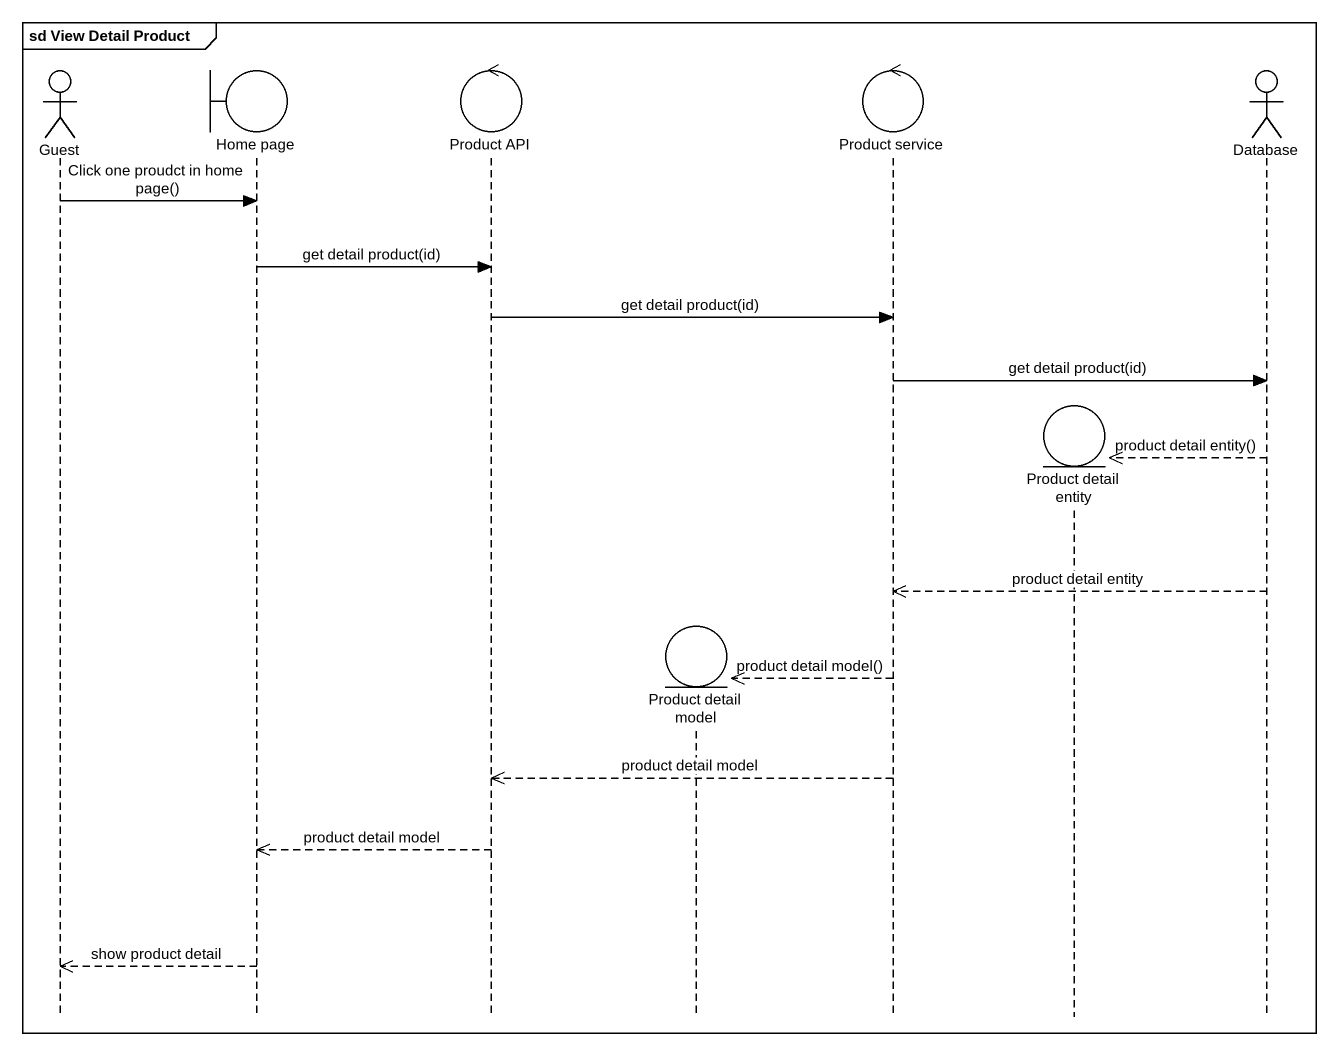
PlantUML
@startuml
mainframe sd View Detail Product
hide footbox
actor Guest
boundary "Home page" as Home_page
control "Product API" as Product_API
entity "Product detail model" as Product_detail_model
control "Product service" as Product_service
entity "Product detail entity" as Product_detail_entity
actor "Database" as Database_

Guest -> Home_page : Click one proudct in home page()
Home_page -> Product_API : get detail product(id)
Product_API -> Product_service : get detail product(id)
Product_service -> Database_ : get detail product(id)
Database_ -->> Product_detail_entity ** : product detail entity()
Database_ -->> Product_service : product detail entity
Product_service -->> Product_detail_model ** : product detail model()
Product_service -->> Product_API : product detail model
Product_API -->> Home_page : product detail model
Home_page -->> Guest : show product detail
@enduml
